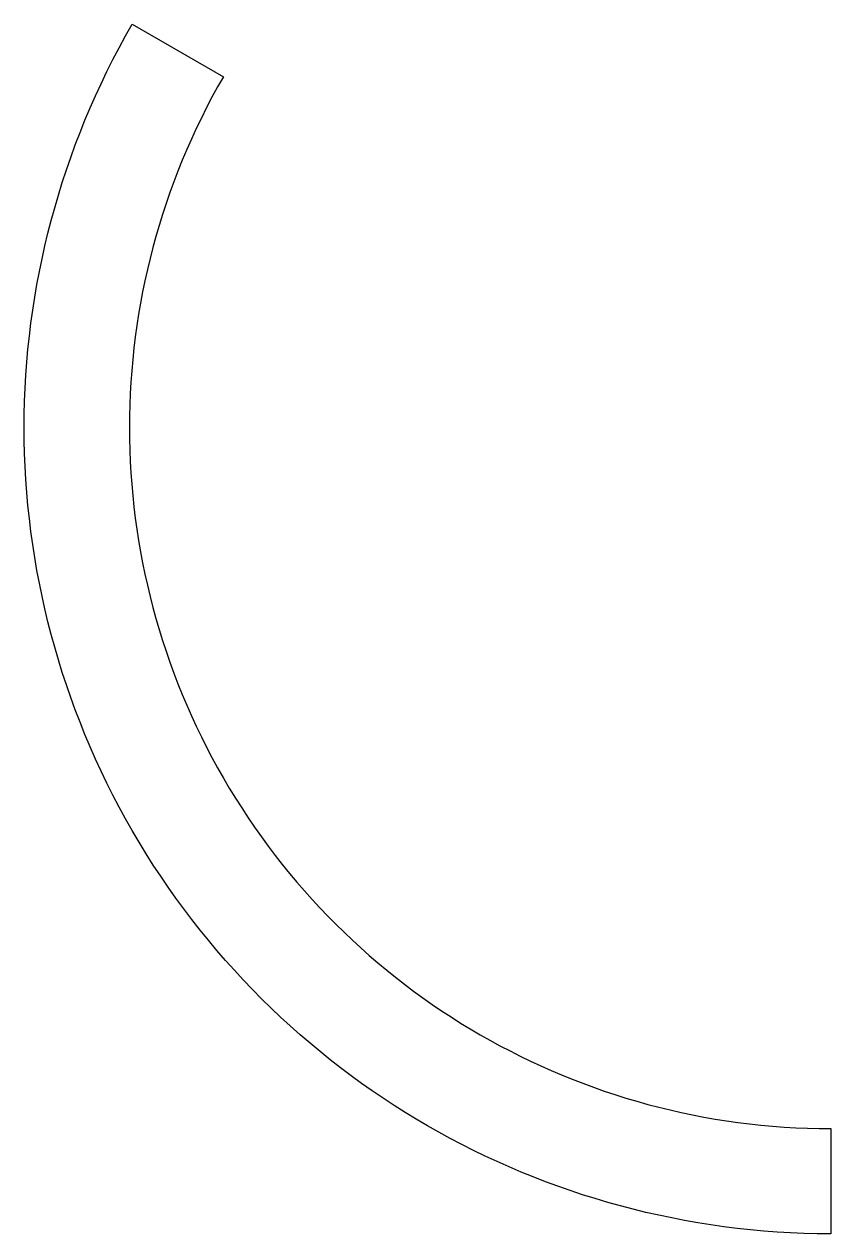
# Model space of a CAD drawing. Extents: x 0 to 230, y 0 to 345.
import ezdxf

# ---------------------------------------------------------------- set-up
doc = ezdxf.new("R2010")
doc.units = 0
doc.layers.add('Слой_1', color=7, linetype='CONTINUOUS')

msp = doc.modelspace()

# ---------------------------------------------------------------- linework, layer by layer
at = {"layer": 'Слой_1', "color": 7}
msp.add_lwpolyline([(230, 0, -0.57735), (30.81, 345), (56.79, 330, 0.57735), (230, 30)], format="xyb", close=True, dxfattribs=at)

doc.saveas('drawing.dxf')
